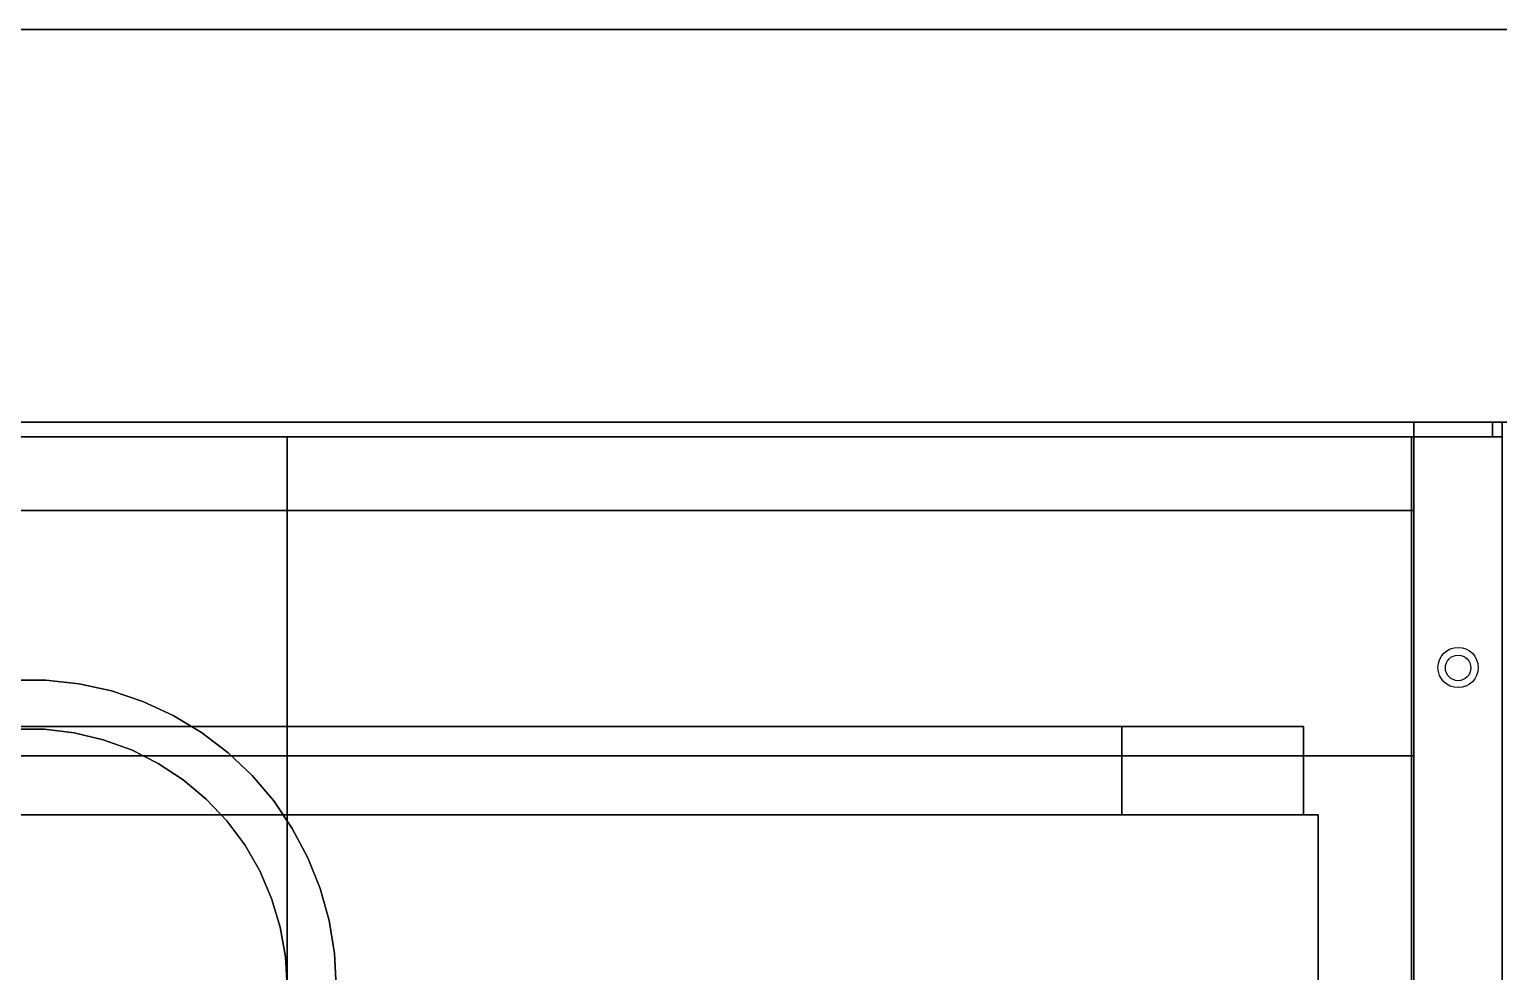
# Model space of a CAD drawing. Extents: x -80 to 3098, y -1530 to 80.
# Drawn here: x 1400 to 1699.2, y -112 to 80 of the extents above; entities that cross this region are included whole.
import ezdxf

# ---------------------------------------------------------------- set-up
doc = ezdxf.new("R2010")
doc.units = 0

# ---------------------------------------------------------------- blocks, each defined once
blk = doc.blocks.new('Kogan.horno 60 + 1 cajon gola mdf.Suelo1', base_point=(0, 18))
at = {"layer": 'Blanco', "color": 0}
for points in [[(0, 18), (0, 580), (600, 580), (600, 18)], [(0, 18, 18), (0, 580, 18), (600, 580, 18), (600, 18, 18)]]:
    blk.add_3dface(points, dxfattribs=at)
at = {"layer": 'blanco', "color": 0}
blk.add_3dface([(0, 580, 18), (600, 580, 18), (600, 580), (0, 580)], dxfattribs=at)
blk = doc.blocks.new('Kogan.horno 60 + 1 cajon gola mdf.Suelo')
at = {"layer": 'Taladro'}
for centre, radius in [((591, 530), 4.1), ((591, 529.92), 2.6)]:
    blk.add_circle(centre, radius, dxfattribs=at)
at = {"layer": 'Blanco'}
blk.add_blockref('Kogan.horno 60 + 1 cajon gola mdf.Suelo1', (0, 18), dxfattribs=at)
blk = doc.blocks.new('Kogan.horno 60 + 1 cajon gola mdf.Techo')
at = {"layer": 'Taladro', "extrusion": (-1, 0, 0)}
blk.add_circle((-529.92, 771, -582), 2.6, dxfattribs=at)
blk.add_circle((-529.92, 771, -582), 2.6, dxfattribs=at)
blk.add_circle((-529.92, 771, -582), 2.6, dxfattribs=at)
blk = doc.blocks.new('Kogan.horno 60 + 1 cajon gola mdf.Lateral Derecho1', base_point=(600, 36, 177))
at = {"layer": 'Blanco', "color": 0}
for points, invisible_edges in [([(582, 36, 137), (582, 580, 780), (582, 580, 18), (582, 36, 137)], 13), ([(582, 18, 18), (582, 36, 137), (582, 580, 18), (582, 18, 18)], 11), ([(582, 36, 177), (582, 580, 780), (582, 36, 137), (582, 36, 177)], 11), ([(582, 18, 177), (582, 580, 780), (582, 36, 177), (582, 18, 177)], 11), ([(582, 18, 780), (582, 580, 780), (582, 18, 177), (582, 18, 780)], 10)]:
    blk.add_3dface(points, dxfattribs=dict(at, invisible_edges=invisible_edges))
at = {"layer": 'blanco', "color": 0}
for points in [[(582, 580, 780), (582, 18, 780), (600, 18, 780), (600, 580, 780)], [(582, 18, 18), (582, 580, 18), (600, 580, 18), (600, 18, 18)]]:
    blk.add_3dface(points, dxfattribs=at)
at = {"layer": 'Blanco', "color": 0}
blk.add_3dface([(582, 580, 18), (582, 580, 780), (600, 580, 780), (600, 580, 18)], dxfattribs=at)
blk = doc.blocks.new('Kogan.horno 60 + 1 cajon gola mdf.Lateral Derecho')
at = {"layer": 'Taladro', "extrusion": (1, 0, 0)}
for centre in [(571, 698, 582), (571, 762, 582)]:
    blk.add_circle(centre, 4.1, dxfattribs=at)
at = {"layer": 'Taladro'}
blk.add_circle((591, 529.92, 18), 2.6, dxfattribs=at)
blk.add_circle((591, 529.92, 18), 2.6, dxfattribs=at)
blk.add_circle((591, 529.92, 18), 2.6, dxfattribs=at)
at = {"layer": 'Blanco'}
blk.add_blockref('Kogan.horno 60 + 1 cajon gola mdf.Lateral Derecho1', (600, 36, 177), dxfattribs=at)
blk = doc.blocks.new('Kogan.horno 60 + 1 cajon gola mdf.CrossBar [1] (1)', base_point=(18, 562, 680))
at = {"layer": 'Blanco', "color": 0}
for points in [[(582, 580, 680), (582, 580, 780), (18, 580, 780), (18, 580, 680)], [(18, 562, 680), (18, 580, 680), (582, 580, 680), (582, 562, 680)], [(582, 562, 780), (582, 580, 780), (582, 580, 680), (582, 562, 680)], [(18, 562, 680), (18, 562, 780), (582, 562, 780), (582, 562, 680)]]:
    blk.add_3dface(points, dxfattribs=at)
at = {"layer": 'blanco', "color": 0}
blk.add_3dface([(18, 562, 780), (18, 580, 780), (582, 580, 780), (582, 562, 780)], dxfattribs=at)
blk = doc.blocks.new('Kogan.horno 60 + 1 cajon gola mdf.CrossBar [1]')
at = {"layer": 'Taladro', "extrusion": (-1, 0, 0)}
for centre, radius in [((-571, 698, -582), 4.1), ((-571, 698, -582), 4.1), ((-571, 698, -582), 4.1), ((-571, 762, -582), 4.1), ((-571, 762, -582), 4.1), ((-571, 762, -582), 4.1), ((-571, 730.08, -582), 2.6), ((-571, 730.08, -582), 2.6), ((-571, 730.08, -582), 2.6)]:
    blk.add_circle(centre, radius, dxfattribs=at)
at = {"layer": 'Blanco'}
blk.add_blockref('Kogan.horno 60 + 1 cajon gola mdf.CrossBar [1] (1)', (18, 562, 680), dxfattribs=at)
blk = doc.blocks.new('Kogan.horno 60 + 1 cajon gola mdf.Estante Fijo [1] (1)', base_point=(582, 36, 159))
at = {"layer": 'Blanco', "color": 0}
for points in [[(582, 36, 159), (582, 512, 159), (18, 512, 159), (18, 36, 159)], [(18, 36, 177), (18, 512, 177), (582, 512, 177), (582, 36, 177)], [(582, 512, 159), (582, 512, 177), (18, 512, 177), (18, 512, 159)], [(582, 36, 177), (582, 512, 177), (582, 512, 159), (582, 36, 159)]]:
    blk.add_3dface(points, dxfattribs=at)
blk = doc.blocks.new('Kogan.horno 60 + 1 cajon gola mdf.Estante Fijo [1] (2)', base_point=(582, 36, 141))
at = {"layer": 'Blanco', "color": 0}
for points in [[(582, 36, 141), (582, 512, 141), (18, 512, 141), (18, 36, 141)], [(18, 36, 159), (18, 512, 159), (582, 512, 159), (582, 36, 159)], [(582, 512, 141), (582, 512, 159), (18, 512, 159), (18, 512, 141)], [(582, 36, 159), (582, 512, 159), (582, 512, 141), (582, 36, 141)]]:
    blk.add_3dface(points, dxfattribs=at)
blk = doc.blocks.new('Kogan.horno 60 + 1 cajon gola mdf.Estante Fijo [1]')
at = {"layer": 'Blanco'}
for name, p in [('Kogan.horno 60 + 1 cajon gola mdf.Estante Fijo [1] (1)', (582, 36, 159)), ('Kogan.horno 60 + 1 cajon gola mdf.Estante Fijo [1] (2)', (582, 36, 141))]:
    blk.add_blockref(name, p, dxfattribs=at)
blk = doc.blocks.new('Kogan.horno 60 + 1 cajon gola mdf.Trasera Cajon 500x84 [1]1', base_point=(40.5, 518, 127))
at = {"layer": 'Blanco', "color": 0}
for points in [[(40.5, 518, 127), (40.5, 518, 64.5), (559.5, 518, 64.5), (559.5, 518, 127)], [(40.5, 518, 64.5), (40.5, 500, 64.5), (559.5, 500, 64.5), (559.5, 518, 64.5)], [(559.5, 518, 64.5), (559.5, 500, 64.5), (559.5, 500, 127), (559.5, 518, 127)], [(40.5, 500, 127), (40.5, 500, 64.5), (559.5, 500, 64.5), (559.5, 500, 127)]]:
    blk.add_3dface(points, dxfattribs=at)
at = {"layer": 'blanco', "color": 0}
blk.add_3dface([(559.5, 518, 127), (559.5, 500, 127), (40.5, 500, 127), (40.5, 518, 127)], dxfattribs=at)
blk = doc.blocks.new('Kogan.horno 60 + 1 cajon gola mdf.Trasera Cajon 500x84 [1]')
at = {"layer": 'Blanco'}
blk.add_blockref('Kogan.horno 60 + 1 cajon gola mdf.Trasera Cajon 500x84 [1]1', (40.5, 518, 127), dxfattribs=at)
blk = doc.blocks.new('Kogan.horno 60 + 1 cajon gola mdf.Fondo Cajon 500x84 [1]1', base_point=(522.5, 500, 46))
at = {"layer": 'Blanco', "color": 0}
for points, invisible_edges in [([(77.5, 500, 46), (522.5, 518, 46), (522.5, 500, 46), (77.5, 500, 46)], 13), ([(77.5, 518, 46), (522.5, 518, 46), (77.5, 500, 46), (77.5, 518, 46)], 10), ([(522.5, 500, 64), (77.5, 518, 64), (77.5, 500, 64), (522.5, 500, 64)], 13), ([(522.5, 518, 64), (77.5, 518, 64), (522.5, 500, 64), (522.5, 518, 64)], 10), ([(37.5, 18, 46), (77.5, 500, 46), (562.5, 18, 46), (37.5, 18, 46)], 11), ([(522.5, 500, 64), (77.5, 500, 64), (37.5, 18, 64), (522.5, 500, 64)], 15), ([(562.5, 18, 64), (522.5, 500, 64), (37.5, 18, 64), (562.5, 18, 64)], 11), ([(77.5, 500, 46), (522.5, 500, 46), (562.5, 18, 46), (77.5, 500, 46)], 15), ([(522.5, 500, 46), (562.5, 500, 46), (562.5, 18, 46), (522.5, 500, 46)], 12), ([(562.5, 500, 64), (522.5, 500, 64), (562.5, 18, 64), (562.5, 500, 64)], 10)]:
    blk.add_3dface(points, dxfattribs=dict(at, invisible_edges=invisible_edges))
for points in [[(522.5, 518, 64), (77.5, 518, 64), (77.5, 518, 46), (522.5, 518, 46)], [(522.5, 500, 64), (522.5, 500, 46), (522.5, 518, 46), (522.5, 518, 64)], [(522.5, 500, 64), (522.5, 500, 46), (562.5, 500, 46), (562.5, 500, 64)], [(562.5, 18, 46), (562.5, 18, 64), (562.5, 500, 64), (562.5, 500, 46)]]:
    blk.add_3dface(points, dxfattribs=at)
blk = doc.blocks.new('Kogan.horno 60 + 1 cajon gola mdf.Fondo Cajon 500x84 [1]')
at = {"layer": 'Blanco'}
blk.add_blockref('Kogan.horno 60 + 1 cajon gola mdf.Fondo Cajon 500x84 [1]1', (522.5, 500, 46), dxfattribs=at)
blk = doc.blocks.new('Kogan.horno 60 + 1 cajon gola mdf')
at = {"layer": 'Kogan.horno 60 + 1 cajon gola mdf.CrossBar [1]'}
blk.add_blockref('Kogan.horno 60 + 1 cajon gola mdf.CrossBar [1]', (0, 0), dxfattribs=at)
at = {"layer": 'Kogan.horno 60 + 1 cajon gola mdf.Estante Fijo [1]'}
blk.add_blockref('Kogan.horno 60 + 1 cajon gola mdf.Estante Fijo [1]', (0, 0), dxfattribs=at)
at = {"layer": 'Kogan.horno 60 + 1 cajon gola mdf.Fondo Cajon 500x84 [1]'}
blk.add_blockref('Kogan.horno 60 + 1 cajon gola mdf.Fondo Cajon 500x84 [1]', (0, 0), dxfattribs=at)
at = {"layer": 'Kogan.horno 60 + 1 cajon gola mdf.Lateral Derecho'}
blk.add_blockref('Kogan.horno 60 + 1 cajon gola mdf.Lateral Derecho', (0, 0), dxfattribs=at)
at = {"layer": 'Kogan.horno 60 + 1 cajon gola mdf.Suelo'}
blk.add_blockref('Kogan.horno 60 + 1 cajon gola mdf.Suelo', (0, 0), dxfattribs=at)
at = {"layer": 'Kogan.horno 60 + 1 cajon gola mdf.Techo'}
blk.add_blockref('Kogan.horno 60 + 1 cajon gola mdf.Techo', (0, 0), dxfattribs=at)
at = {"layer": 'Kogan.horno 60 + 1 cajon gola mdf.Trasera Cajon 500x84 [1]'}
blk.add_blockref('Kogan.horno 60 + 1 cajon gola mdf.Trasera Cajon 500x84 [1]', (0, 0), dxfattribs=at)
blk = doc.blocks.new('Kogan.alacena extractor 7cm.Techo (1)', base_point=(247.5, 235, 890))
at = {"layer": 'Blanco', "color": 0}
for points, invisible_edges in [([(303.05, 287.41, 890), (18, 347, 890), (296.95, 287.41, 890), (303.05, 287.41, 890)], 11), ([(309.12, 286.7, 890), (18, 347, 890), (303.05, 287.41, 890), (309.12, 286.7, 890)], 11), ([(582, 347, 890), (18, 347, 890), (309.12, 286.7, 890), (582, 347, 890)], 14), ([(18, 347, 872), (582, 347, 872), (290.88, 286.7, 872), (18, 347, 872)], 14), ([(290.88, 286.7, 872), (582, 347, 872), (296.95, 287.41, 872), (290.88, 286.7, 872)], 11), ([(296.95, 287.41, 872), (582, 347, 872), (303.05, 287.41, 872), (296.95, 287.41, 872)], 11), ([(303.05, 287.41, 872), (582, 347, 872), (309.12, 286.7, 872), (303.05, 287.41, 872)], 11), ([(582, 347, 890), (309.12, 286.7, 890), (315.06, 285.29, 890), (582, 347, 890)], 13), ([(309.12, 286.7, 872), (582, 347, 872), (315.06, 285.29, 872), (309.12, 286.7, 872)], 11), ([(582, 347, 890), (315.06, 285.29, 890), (320.79, 283.21, 890), (582, 347, 890)], 13), ([(315.06, 285.29, 872), (582, 347, 872), (320.79, 283.21, 872), (315.06, 285.29, 872)], 11), ([(582, 347, 890), (320.79, 283.21, 890), (326.25, 280.47, 890), (582, 347, 890)], 13), ([(320.79, 283.21, 872), (582, 347, 872), (326.25, 280.47, 872), (320.79, 283.21, 872)], 11), ([(582, 347, 890), (326.25, 280.47, 890), (331.35, 277.11, 890), (582, 347, 890)], 13), ([(326.25, 280.47, 872), (582, 347, 872), (331.35, 277.11, 872), (326.25, 280.47, 872)], 11), ([(582, 347, 890), (331.35, 277.11, 890), (336.03, 273.19, 890), (582, 347, 890)], 13), ([(331.35, 277.11, 872), (582, 347, 872), (336.03, 273.19, 872), (331.35, 277.11, 872)], 11), ([(582, 347, 890), (336.03, 273.19, 890), (582, 18, 890), (582, 347, 890)], 11), ([(336.03, 273.19, 872), (582, 347, 872), (340.22, 268.75, 872), (336.03, 273.19, 872)], 11), ([(340.22, 268.75, 872), (582, 347, 872), (343.86, 263.85, 872), (340.22, 268.75, 872)], 11), ([(343.86, 263.85, 872), (582, 347, 872), (346.92, 258.56, 872), (343.86, 263.85, 872)], 11), ([(346.92, 258.56, 872), (582, 347, 872), (349.33, 252.96, 872), (346.92, 258.56, 872)], 11), ([(349.33, 252.96, 872), (582, 347, 872), (351.08, 247.11, 872), (349.33, 252.96, 872)], 11), ([(351.08, 247.11, 872), (582, 347, 872), (352.15, 241.09, 872), (351.08, 247.11, 872)], 11), ([(352.15, 241.09, 872), (582, 347, 872), (352.5, 235, 872), (352.15, 241.09, 872)], 11), ([(352.5, 235, 872), (582, 347, 872), (582, 18, 872), (352.5, 235, 872)], 13), ([(582, 18, 890), (336.03, 273.19, 890), (340.22, 268.75, 890), (582, 18, 890)], 13), ([(582, 18, 890), (340.22, 268.75, 890), (343.86, 263.85, 890), (582, 18, 890)], 13), ([(582, 18, 890), (343.86, 263.85, 890), (346.92, 258.56, 890), (582, 18, 890)], 13), ([(582, 18, 890), (346.92, 258.56, 890), (349.33, 252.96, 890), (582, 18, 890)], 13), ([(582, 18, 890), (349.33, 252.96, 890), (351.08, 247.11, 890), (582, 18, 890)], 13), ([(582, 18, 890), (351.08, 247.11, 890), (352.15, 241.09, 890), (582, 18, 890)], 13), ([(582, 18, 890), (352.15, 241.09, 890), (352.5, 235, 890), (582, 18, 890)], 13)]:
    blk.add_3dface(points, dxfattribs=dict(at, invisible_edges=invisible_edges))
for points in [[(582, 347, 872), (18, 347, 872), (18, 347, 890), (582, 347, 890)], [(582, 18, 872), (582, 347, 872), (582, 347, 890), (582, 18, 890)], [(303.05, 287.41, 890), (303.05, 287.41, 872), (296.95, 287.41, 872), (296.95, 287.41, 890)], [(309.12, 286.7, 890), (309.12, 286.7, 872), (303.05, 287.41, 872), (303.05, 287.41, 890)], [(315.06, 285.29, 890), (315.06, 285.29, 872), (309.12, 286.7, 872), (309.12, 286.7, 890)], [(320.79, 283.21, 890), (320.79, 283.21, 872), (315.06, 285.29, 872), (315.06, 285.29, 890)], [(326.25, 280.47, 890), (326.25, 280.47, 872), (320.79, 283.21, 872), (320.79, 283.21, 890)], [(331.35, 277.11, 890), (331.35, 277.11, 872), (326.25, 280.47, 872), (326.25, 280.47, 890)], [(336.03, 273.19, 890), (336.03, 273.19, 872), (331.35, 277.11, 872), (331.35, 277.11, 890)], [(340.22, 268.75, 890), (340.22, 268.75, 872), (336.03, 273.19, 872), (336.03, 273.19, 890)], [(343.86, 263.85, 890), (343.86, 263.85, 872), (340.22, 268.75, 872), (340.22, 268.75, 890)], [(346.92, 258.56, 890), (346.92, 258.56, 872), (343.86, 263.85, 872), (343.86, 263.85, 890)], [(349.33, 252.96, 890), (349.33, 252.96, 872), (346.92, 258.56, 872), (346.92, 258.56, 890)], [(351.08, 247.11, 890), (351.08, 247.11, 872), (349.33, 252.96, 872), (349.33, 252.96, 890)], [(352.15, 241.09, 890), (352.15, 241.09, 872), (351.08, 247.11, 872), (351.08, 247.11, 890)], [(352.5, 235, 890), (352.5, 235, 872), (352.15, 241.09, 872), (352.15, 241.09, 890)]]:
    blk.add_3dface(points, dxfattribs=at)
blk = doc.blocks.new('Kogan.alacena extractor 7cm.Techo')
at = {"layer": 'Taladro', "extrusion": (-1, 0, 0)}
blk.add_circle((-296.92, 881, -582), 2.6, dxfattribs=at)
blk.add_circle((-296.92, 881, -582), 2.6, dxfattribs=at)
blk.add_circle((-296.92, 881, -582), 2.6, dxfattribs=at)
at = {"layer": 'Blanco'}
blk.add_blockref('Kogan.alacena extractor 7cm.Techo (1)', (247.5, 235, 890), dxfattribs=at)
blk = doc.blocks.new('Kogan.alacena extractor 7cm.Lateral Derecho1', base_point=(600, 18, 2))
at = {"layer": 'Blanco', "color": 0}
for points in [[(582, 18, 2), (582, 347, 2), (582, 347, 890), (582, 18, 890)], [(582, 347, 2), (582, 347, 890), (600, 347, 890), (600, 347, 2)], [(600, 18, 2), (600, 347, 2), (600, 347, 890), (600, 18, 890)]]:
    blk.add_3dface(points, dxfattribs=at)
at = {"layer": 'blanco', "color": 0}
for points in [[(582, 18, 2), (582, 347, 2), (600, 347, 2), (600, 18, 2)], [(582, 347, 890), (582, 18, 890), (600, 18, 890), (600, 347, 890)]]:
    blk.add_3dface(points, dxfattribs=at)
at = {"layer": 'f-Grey Extreme Matt', "color": 0}
blk.add_3dface([(582, 18, 890), (582, 18, 2), (600, 18, 2), (600, 18, 890)], dxfattribs=at)
blk = doc.blocks.new('Kogan.alacena extractor 7cm.Lateral Derecho')
at = {"layer": 'Taladro', "extrusion": (1, 0, 0)}
for centre in [(311, 304.42, 582), (311, 336.42, 582), (311, 368.42, 582), (311, 400.42, 582), (311, 432.42, 582), (311, 464.42, 582), (311, 496.42, 582), (311, 528.42, 582), (311, 560.42, 582), (311, 592.42, 582), (311, 624.42, 582), (311, 656.42, 582), (311, 688.42, 582), (311, 720.42, 582), (54, 304.42, 582), (54, 336.42, 582), (54, 368.42, 582), (54, 400.42, 582), (54, 432.42, 582), (54, 464.42, 582), (54, 496.42, 582), (54, 528.42, 582), (54, 560.42, 582), (54, 592.42, 582), (54, 624.42, 582), (54, 656.42, 582), (54, 688.42, 582), (54, 720.42, 582)]:
    blk.add_circle(centre, 2.6, dxfattribs=at)
at = {"layer": 'Taladro', "extrusion": (-1, 0, 0)}
for centre, radius in [((-297, 881, -600), 4.1), ((-297, 144, -600), 4.1), ((-296.92, 881, -600), 2.6), ((-296.92, 144, -600), 2.6), ((-68, 881, -600), 4.1), ((-68, 144, -600), 4.1), ((-67.92, 881, -600), 2.6), ((-67.92, 144, -600), 2.6)]:
    blk.add_circle(centre, radius, dxfattribs=at)
at = {"layer": 'Taladro', "extrusion": (0, 1, 0)}
blk.add_circle((-591, 42, 18), 4.1, dxfattribs=at)
blk.add_circle((-591, 42, 18), 4.1, dxfattribs=at)
blk.add_circle((-591, 42, 18), 4.1, dxfattribs=at)
at = {"layer": 'Blanco'}
blk.add_blockref('Kogan.alacena extractor 7cm.Lateral Derecho1', (600, 18, 2), dxfattribs=at)
blk = doc.blocks.new('Kogan.alacena extractor 7cm.Trasera1', base_point=(2, 350, 888))
at = {"layer": 'Blanco', "color": 0}
for points in [[(2, 350, 888), (598, 350, 888), (598, 350, 72), (2, 350, 72)], [(598, 347, 72), (2, 347, 72), (2, 350, 72), (598, 350, 72)], [(598, 347, 888), (598, 347, 72), (598, 350, 72), (598, 350, 888)], [(2, 347, 888), (598, 347, 888), (598, 347, 72), (2, 347, 72)]]:
    blk.add_3dface(points, dxfattribs=at)
at = {"layer": 'blanco', "color": 0}
blk.add_3dface([(2, 347, 888), (598, 347, 888), (598, 350, 888), (2, 350, 888)], dxfattribs=at)
blk = doc.blocks.new('Kogan.alacena extractor 7cm.Trasera')
at = {"layer": 'Taladro', "extrusion": (0, -1, 0)}
for centre, radius in [((548, 144, -350), 4.1), ((547.92, 144, -350), 2.6)]:
    blk.add_circle(centre, radius, dxfattribs=at)
at = {"layer": 'Blanco'}
blk.add_blockref('Kogan.alacena extractor 7cm.Trasera1', (2, 350, 888), dxfattribs=at)
blk = doc.blocks.new('Kogan.alacena extractor 7cm.Fixed Shelf [1] (1)', base_point=(362.5, 235, 135))
at = {"layer": 'Blanco', "color": 0}
for points, invisible_edges in [([(18, 347, 135), (582, 347, 135), (289.89, 296.68, 135), (18, 347, 135)], 14), ([(303.38, 297.41, 153), (18, 347, 153), (296.62, 297.41, 153), (303.38, 297.41, 153)], 11), ([(310.11, 296.68, 153), (18, 347, 153), (303.38, 297.41, 153), (310.11, 296.68, 153)], 11), ([(582, 347, 153), (18, 347, 153), (310.11, 296.68, 153), (582, 347, 153)], 14), ([(289.89, 296.68, 135), (582, 347, 135), (296.62, 297.41, 135), (289.89, 296.68, 135)], 11), ([(296.62, 297.41, 135), (582, 347, 135), (303.38, 297.41, 135), (296.62, 297.41, 135)], 11), ([(303.38, 297.41, 135), (582, 347, 135), (310.11, 296.68, 135), (303.38, 297.41, 135)], 11), ([(310.11, 296.68, 135), (582, 347, 135), (316.72, 295.22, 135), (310.11, 296.68, 135)], 11), ([(582, 347, 153), (310.11, 296.68, 153), (316.72, 295.22, 153), (582, 347, 153)], 13), ([(316.72, 295.22, 135), (582, 347, 135), (323.13, 293.06, 135), (316.72, 295.22, 135)], 11), ([(582, 347, 153), (316.72, 295.22, 153), (323.13, 293.06, 153), (582, 347, 153)], 13), ([(323.13, 293.06, 135), (582, 347, 135), (329.28, 290.22, 135), (323.13, 293.06, 135)], 11), ([(582, 347, 153), (323.13, 293.06, 153), (329.28, 290.22, 153), (582, 347, 153)], 13), ([(329.28, 290.22, 135), (582, 347, 135), (335.07, 286.73, 135), (329.28, 290.22, 135)], 11), ([(582, 347, 153), (329.28, 290.22, 153), (335.07, 286.73, 153), (582, 347, 153)], 13), ([(335.07, 286.73, 135), (582, 347, 135), (340.46, 282.64, 135), (335.07, 286.73, 135)], 11), ([(582, 347, 153), (335.07, 286.73, 153), (340.46, 282.64, 153), (582, 347, 153)], 13), ([(340.46, 282.64, 135), (582, 347, 135), (345.37, 277.98, 135), (340.46, 282.64, 135)], 11), ([(582, 347, 153), (340.46, 282.64, 153), (345.37, 277.98, 153), (582, 347, 153)], 13), ([(345.37, 277.98, 135), (582, 347, 135), (349.76, 272.82, 135), (345.37, 277.98, 135)], 11), ([(582, 347, 153), (345.37, 277.98, 153), (582, 18, 153), (582, 347, 153)], 11), ([(349.76, 272.82, 135), (582, 347, 135), (353.55, 267.22, 135), (349.76, 272.82, 135)], 11), ([(353.55, 267.22, 135), (582, 347, 135), (356.72, 261.24, 135), (353.55, 267.22, 135)], 11), ([(356.72, 261.24, 135), (582, 347, 135), (359.23, 254.96, 135), (356.72, 261.24, 135)], 11), ([(359.23, 254.96, 135), (582, 347, 135), (361.04, 248.44, 135), (359.23, 254.96, 135)], 11), ([(361.04, 248.44, 135), (582, 347, 135), (362.13, 241.76, 135), (361.04, 248.44, 135)], 11), ([(362.13, 241.76, 135), (582, 347, 135), (362.5, 235, 135), (362.13, 241.76, 135)], 11), ([(362.5, 235, 135), (582, 347, 135), (582, 18, 135), (362.5, 235, 135)], 13), ([(582, 18, 153), (345.37, 277.98, 153), (349.76, 272.82, 153), (582, 18, 153)], 13), ([(582, 18, 153), (349.76, 272.82, 153), (353.55, 267.22, 153), (582, 18, 153)], 13), ([(582, 18, 153), (353.55, 267.22, 153), (356.72, 261.24, 153), (582, 18, 153)], 13), ([(582, 18, 153), (356.72, 261.24, 153), (359.23, 254.96, 153), (582, 18, 153)], 13), ([(582, 18, 153), (359.23, 254.96, 153), (361.04, 248.44, 153), (582, 18, 153)], 13), ([(582, 18, 153), (361.04, 248.44, 153), (362.13, 241.76, 153), (582, 18, 153)], 13), ([(582, 18, 153), (362.13, 241.76, 153), (362.5, 235, 153), (582, 18, 153)], 13)]:
    blk.add_3dface(points, dxfattribs=dict(at, invisible_edges=invisible_edges))
for points in [[(582, 347, 135), (582, 347, 153), (18, 347, 153), (18, 347, 135)], [(582, 18, 135), (582, 18, 153), (582, 347, 153), (582, 347, 135)], [(303.38, 297.41, 153), (303.38, 297.41, 135), (296.62, 297.41, 135), (296.62, 297.41, 153)], [(310.11, 296.68, 153), (310.11, 296.68, 135), (303.38, 297.41, 135), (303.38, 297.41, 153)], [(316.72, 295.22, 153), (316.72, 295.22, 135), (310.11, 296.68, 135), (310.11, 296.68, 153)], [(323.13, 293.06, 153), (323.13, 293.06, 135), (316.72, 295.22, 135), (316.72, 295.22, 153)], [(329.28, 290.22, 153), (329.28, 290.22, 135), (323.13, 293.06, 135), (323.13, 293.06, 153)], [(335.07, 286.73, 153), (335.07, 286.73, 135), (329.28, 290.22, 135), (329.28, 290.22, 153)], [(340.46, 282.64, 153), (340.46, 282.64, 135), (335.07, 286.73, 135), (335.07, 286.73, 153)], [(345.37, 277.98, 153), (345.37, 277.98, 135), (340.46, 282.64, 135), (340.46, 282.64, 153)], [(349.76, 272.82, 153), (349.76, 272.82, 135), (345.37, 277.98, 135), (345.37, 277.98, 153)], [(353.55, 267.22, 153), (353.55, 267.22, 135), (349.76, 272.82, 135), (349.76, 272.82, 153)], [(356.72, 261.24, 153), (356.72, 261.24, 135), (353.55, 267.22, 135), (353.55, 267.22, 153)], [(359.23, 254.96, 153), (359.23, 254.96, 135), (356.72, 261.24, 135), (356.72, 261.24, 153)], [(361.04, 248.44, 153), (361.04, 248.44, 135), (359.23, 254.96, 135), (359.23, 254.96, 153)], [(362.13, 241.76, 153), (362.13, 241.76, 135), (361.04, 248.44, 135), (361.04, 248.44, 153)], [(362.5, 235, 153), (362.5, 235, 135), (362.13, 241.76, 135), (362.13, 241.76, 153)]]:
    blk.add_3dface(points, dxfattribs=at)
blk = doc.blocks.new('Kogan.alacena extractor 7cm.Fixed Shelf [1]')
at = {"layer": 'Taladro', "extrusion": (0, -1, 0)}
blk.add_circle((547.92, 144, -347), 2.6, dxfattribs=at)
blk.add_circle((547.92, 144, -347), 2.6, dxfattribs=at)
blk.add_circle((547.92, 144, -347), 2.6, dxfattribs=at)
at = {"layer": 'Taladro', "extrusion": (-1, 0, 0)}
blk.add_circle((-296.92, 144, -582), 2.6, dxfattribs=at)
blk.add_circle((-296.92, 144, -582), 2.6, dxfattribs=at)
blk.add_circle((-296.92, 144, -582), 2.6, dxfattribs=at)
at = {"layer": 'Blanco'}
blk.add_blockref('Kogan.alacena extractor 7cm.Fixed Shelf [1] (1)', (362.5, 235, 135), dxfattribs=at)
blk = doc.blocks.new('Kogan.alacena extractor 7cm.Mobile Shelf [1] (1)', base_point=(352.5, 235, 380.67))
at = {"layer": 'Blanco', "color": 0}
for points, invisible_edges in [([(352.5, 235, 380.67), (581.5, 347, 380.67), (581.5, 23, 380.67), (352.5, 235, 380.67)], 13), ([(352.5, 347, 380.67), (581.5, 347, 380.67), (352.5, 235, 380.67), (352.5, 347, 380.67)], 10), ([(581.5, 23, 398.67), (352.5, 347, 398.67), (352.5, 235, 398.67), (581.5, 23, 398.67)], 13), ([(581.5, 347, 398.67), (352.5, 347, 398.67), (581.5, 23, 398.67), (581.5, 347, 398.67)], 10)]:
    blk.add_3dface(points, dxfattribs=dict(at, invisible_edges=invisible_edges))
for points in [[(581.5, 347, 380.67), (581.5, 347, 398.67), (352.5, 347, 398.67), (352.5, 347, 380.67)], [(352.5, 235, 398.67), (352.5, 235, 380.67), (352.5, 347, 380.67), (352.5, 347, 398.67)], [(581.5, 23, 380.67), (581.5, 23, 398.67), (581.5, 347, 398.67), (581.5, 347, 380.67)]]:
    blk.add_3dface(points, dxfattribs=at)
blk = doc.blocks.new('Kogan.alacena extractor 7cm.Mobile Shelf [1]')
at = {"layer": 'Blanco'}
blk.add_blockref('Kogan.alacena extractor 7cm.Mobile Shelf [1] (1)', (352.5, 235, 380.67), dxfattribs=at)
blk = doc.blocks.new('Kogan.alacena extractor 7cm.Mobile Shelf [2] (1)', base_point=(352.5, 235, 626.33))
at = {"layer": 'Blanco', "color": 0}
for points, invisible_edges in [([(352.5, 235, 626.33), (581.5, 347, 626.33), (581.5, 23, 626.33), (352.5, 235, 626.33)], 13), ([(352.5, 347, 626.33), (581.5, 347, 626.33), (352.5, 235, 626.33), (352.5, 347, 626.33)], 10), ([(581.5, 23, 644.33), (352.5, 347, 644.33), (352.5, 235, 644.33), (581.5, 23, 644.33)], 13), ([(581.5, 347, 644.33), (352.5, 347, 644.33), (581.5, 23, 644.33), (581.5, 347, 644.33)], 10)]:
    blk.add_3dface(points, dxfattribs=dict(at, invisible_edges=invisible_edges))
for points in [[(581.5, 347, 626.33), (581.5, 347, 644.33), (352.5, 347, 644.33), (352.5, 347, 626.33)], [(352.5, 235, 644.33), (352.5, 235, 626.33), (352.5, 347, 626.33), (352.5, 347, 644.33)], [(581.5, 23, 626.33), (581.5, 23, 644.33), (581.5, 347, 644.33), (581.5, 347, 626.33)]]:
    blk.add_3dface(points, dxfattribs=at)
blk = doc.blocks.new('Kogan.alacena extractor 7cm.Mobile Shelf [2]')
at = {"layer": 'Blanco'}
blk.add_blockref('Kogan.alacena extractor 7cm.Mobile Shelf [2] (1)', (352.5, 235, 626.33), dxfattribs=at)
blk = doc.blocks.new('Kogan.alacena extractor 7cm')
at = {"layer": 'Kogan.alacena extractor 7cm.Fixed Shelf [1]'}
blk.add_blockref('Kogan.alacena extractor 7cm.Fixed Shelf [1]', (0, 0), dxfattribs=at)
at = {"layer": 'Kogan.alacena extractor 7cm.Lateral Derecho'}
blk.add_blockref('Kogan.alacena extractor 7cm.Lateral Derecho', (0, 0), dxfattribs=at)
at = {"layer": 'Kogan.alacena extractor 7cm.Mobile Shelf [1]'}
blk.add_blockref('Kogan.alacena extractor 7cm.Mobile Shelf [1]', (0, 0), dxfattribs=at)
at = {"layer": 'Kogan.alacena extractor 7cm.Mobile Shelf [2]'}
blk.add_blockref('Kogan.alacena extractor 7cm.Mobile Shelf [2]', (0, 0), dxfattribs=at)
at = {"layer": 'Kogan.alacena extractor 7cm.Techo'}
blk.add_blockref('Kogan.alacena extractor 7cm.Techo', (0, 0), dxfattribs=at)
at = {"layer": 'Kogan.alacena extractor 7cm.Trasera'}
blk.add_blockref('Kogan.alacena extractor 7cm.Trasera', (0, 0), dxfattribs=at)
blk = doc.blocks.new('Kogan.Sobre[1].Sobre[1]1', base_point=(2361, -1418, 880))
at = {"layer": 'zz-Cooker-top', "color": 0}
for points, invisible_edges in [([(800, -600, 880), (3018, 0, 880), (2361, -600, 880), (800, -600, 880)], 11), ([(800, 0, 880), (3018, 0, 880), (800, -600, 880), (800, 0, 880)], 10), ([(2361, -600, 890), (800, 0, 890), (800, -600, 890), (2361, -600, 890)], 9), ([(3018, 0, 890), (800, 0, 890), (2361, -600, 890), (3018, 0, 890)], 14)]:
    blk.add_3dface(points, dxfattribs=dict(at, invisible_edges=invisible_edges))
blk.add_3dface([(800, 0, 880), (800, 0, 890), (3018, 0, 890), (3018, 0, 880)], dxfattribs=at)
blk = doc.blocks.new('Kogan.Sobre[1].Sobre[1]')
at = {"layer": 'zz-Cooker-top'}
blk.add_blockref('Kogan.Sobre[1].Sobre[1]1', (2361, -1418, 880), dxfattribs=at)
blk = doc.blocks.new('Kogan.Sobre[1]')
at = {"layer": 'Kogan.Sobre[1].Sobre[1]'}
blk.add_blockref('Kogan.Sobre[1].Sobre[1]', (0, 0), dxfattribs=at)
blk = doc.blocks.new('Kogan.Muro 1', base_point=(3018, -1416, 2396))
at = {"color": 0}
for points, invisible_edges in [([(3018, 0, 2396), (-80, 80, 2396), (0, 0, 2396), (3018, 0, 2396)], 11), ([(3098, 80, 2396), (-80, 80, 2396), (3018, 0, 2396), (3098, 80, 2396)], 14), ([(-80, 80), (3098, 80), (0, 0), (-80, 80)], 14), ([(0, 0), (3098, 80), (3018, 0), (0, 0)], 11)]:
    blk.add_3dface(points, dxfattribs=dict(at, invisible_edges=invisible_edges))
for points in [[(3098, 80), (3098, 80, 2396), (-80, 80, 2396), (-80, 80)], [(0, 0), (0, 0, 2396), (3018, 0, 2396), (3018, 0)]]:
    blk.add_3dface(points, dxfattribs=at)

msp = doc.modelspace()

# ---------------------------------------------------------------- block references
for name, p in [('Kogan.Muro 1', (3018, -1416, 2396)), ('Kogan.Sobre[1]', (0, 0)), ('Kogan.horno 60 + 1 cajon gola mdf', (1100, -580, 100)), ('Kogan.alacena extractor 7cm', (1100, -350, 1490))]:
    msp.add_blockref(name, p)

doc.saveas('drawing.dxf')
